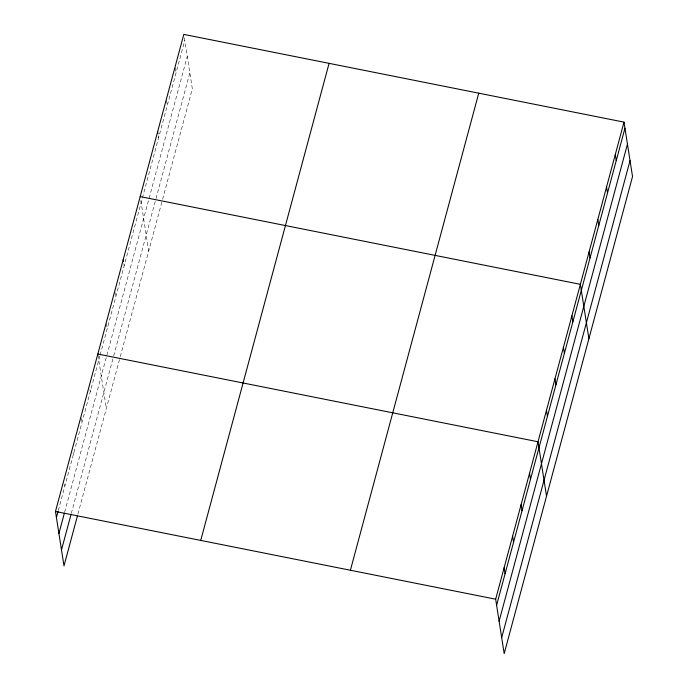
<?xml version="1.0" encoding="UTF-8"?>
<svg xmlns="http://www.w3.org/2000/svg" width="688" height="688" viewBox="0 0 688 688"><rect width="100%" height="100%" fill="white"/><g stroke="black" fill="none" stroke-linecap="round" stroke-linejoin="round"><path stroke-width="0.52" stroke-dasharray="3.44 2.58" d="M58.334 510.419L99.863 356.031M100.138 355.017L184.771 40.454M64.655 512.147L187.265 56.407M71.328 513.351L113.408 356.934M113.683 355.92L155.746 199.572M156.021 198.557L189.845 72.851M77.925 514.074L120.004 357.657M120.28 356.642L162.334 200.32M162.609 199.305L192.339 88.804L183.98 35.406M175.251 67.854L176.042 72.894M166.522 100.293L167.313 105.341M158.266 135.76L158.584 137.781M140.816 200.638L148.703 251.008M123.874 263.616L124.184 265.628M114.922 292.073L115.713 297.121M106.451 323.558L107.242 328.606M97.98 355.042L106.348 408.44M89.99 389.563L90.3 391.575M81.038 418.02L81.829 423.068M73.04 452.532L73.358 454.553M64.569 484.017L64.887 486.038"/><path stroke-width="1.03" d="M77.383 516.103L63.993 565.871L55.47 511.468L183.816 34.4L624.007 122.129L632.53 176.532L504.184 653.6L495.661 599.196L624.007 122.129M56.416 517.522L58.059 511.433M58.919 533.475L64.38 513.162M61.49 549.918L71.053 514.366M200.733 540.415L329.088 63.348M350.398 570.249L478.745 93.181M496.607 605.251L624.962 128.183M499.11 621.204L627.456 144.136M501.681 637.647L630.036 160.579M140.18 196.605L580.371 284.333L588.894 338.737M97.825 354.036L538.016 441.765L546.539 496.168M55.47 511.468L495.661 599.196M615.287 154.568L616.233 160.622M606.558 187.007L607.504 193.061M597.829 219.446L598.775 225.509M589.1 251.894L590.046 257.948M571.9 315.818L572.846 321.872M563.429 347.302L564.375 353.357M554.958 378.787L555.904 384.85M546.487 410.28L547.433 416.335M529.545 473.249L530.491 479.304M521.074 504.734L522.02 510.788M512.603 536.227L513.549 542.282M504.132 567.712L505.078 573.766M157.638 131.726L157.956 133.739M123.238 259.574L123.556 261.595"/></g></svg>
